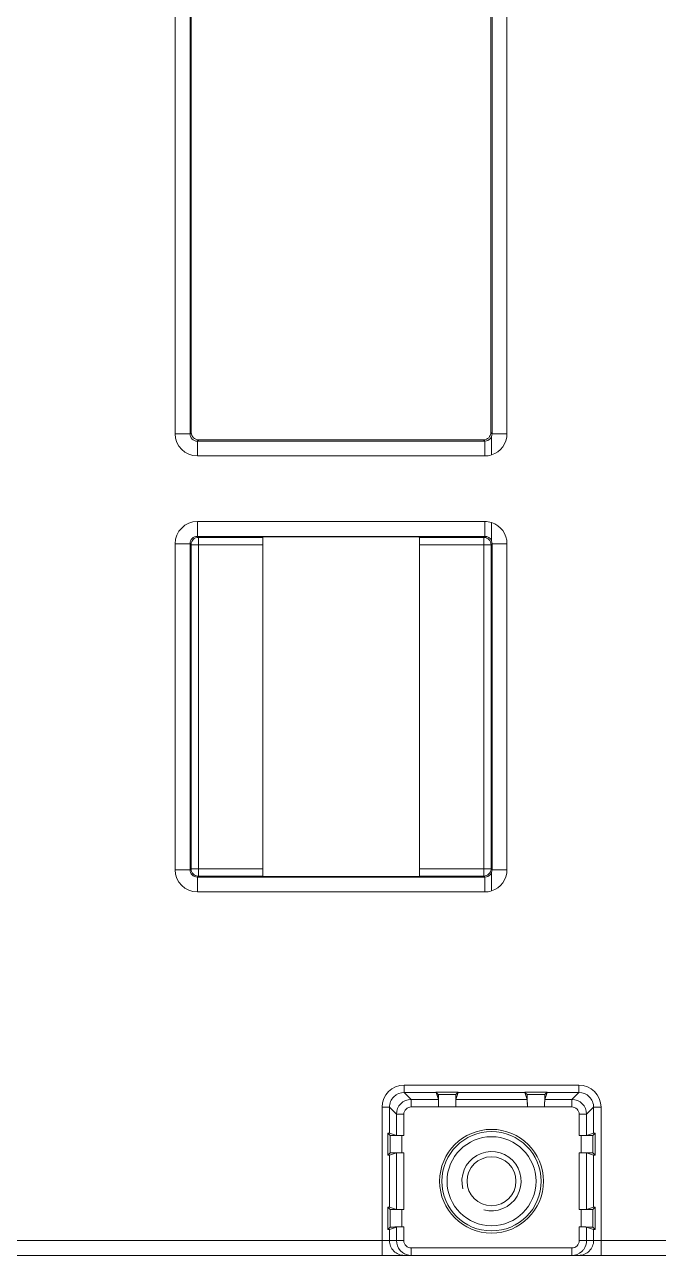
# Model space of a CAD drawing. Header units: millimetres. Extents: x 33157 to 59611, y -29750 to 1750.
# Drawn here: x 55046.5 to 55089.3, y 208.7 to 291.7 of the extents above; entities that cross this region are included whole.
import ezdxf

# ---------------------------------------------------------------- set-up
doc = ezdxf.new("R2010")
doc.units = ezdxf.units.MM
doc.layers.add('layer 1', color=7, linetype='Continuous', lineweight=18)

msp = doc.modelspace()

# ---------------------------------------------------------------- linework, layer by layer
at = {"layer": 'layer 1', "lineweight": 9}
for p, q in [((55056.663, 318.907), (55056.663, 264.075)), ((55057.663, 318.907), (55057.663, 264.075)), ((55057.749, 318.822), (55057.749, 264.16)), ((55077.96, 318.822), (55077.96, 264.16)), ((55078.046, 318.907), (55078.046, 264.075)), ((55079.046, 318.907), (55079.046, 264.075)), ((55058.163, 263.575), (55058.163, 262.575)), ((55077.546, 263.575), (55077.546, 262.575)), ((55058.163, 258.157), (55058.163, 257.157)), ((55077.546, 258.157), (55077.546, 257.157)), ((55056.663, 256.657), (55056.663, 234.675)), ((55057.663, 256.657), (55057.663, 234.675)), ((55057.732, 256.589), (55057.732, 234.743)), ((55058.232, 257.089), (55058.232, 234.243)), ((55062.568, 256.589), (55062.568, 234.743)), ((55073.142, 256.589), (55073.142, 234.743)), ((55077.478, 257.089), (55077.478, 234.243)), ((55077.978, 256.589), (55077.978, 234.743)), ((55078.046, 256.657), (55078.046, 234.675)), ((55079.046, 256.657), (55079.046, 234.675)), ((55058.163, 234.175), (55058.163, 233.175)), ((55077.546, 234.175), (55077.546, 233.175)), ((55072.117, 220.153), (55072.117, 219.653)), ((55083.892, 220.153), (55083.892, 219.653)), ((55072.589, 219.181), (55072.589, 218.681)), ((55083.42, 219.181), (55083.42, 218.681)), ((55070.618, 218.654), (55070.618, 208.666)), ((55071.117, 218.654), (55071.117, 216.912)), ((55084.892, 218.654), (55084.892, 216.912)), ((55085.392, 218.654), (55085.392, 208.666)), ((55071.589, 218.182), (55071.589, 216.755)), ((55072.089, 218.182), (55072.089, 216.75)), ((55083.92, 218.182), (55083.92, 216.75)), ((55084.42, 218.182), (55084.42, 216.755)), ((55071.006, 216.914), (55071.006, 215.418)), ((55071.164, 216.757), (55071.164, 215.575)), ((55071.964, 216.75), (55071.964, 215.582)), ((55084.046, 216.75), (55084.046, 215.582)), ((55084.846, 216.757), (55084.846, 215.575)), ((55085.003, 216.914), (55085.003, 215.418)), ((55071.117, 215.42), (55071.117, 211.912)), ((55071.589, 215.578), (55071.589, 211.755)), ((55072.089, 215.582), (55072.089, 211.75)), ((55083.92, 215.582), (55083.92, 211.75)), ((55084.42, 215.578), (55084.42, 211.755)), ((55084.892, 215.42), (55084.892, 211.912)), ((55071.006, 211.914), (55071.006, 210.418)), ((55071.164, 211.757), (55071.164, 210.575)), ((55071.964, 211.75), (55071.964, 210.582)), ((55084.046, 211.75), (55084.046, 210.582)), ((55084.846, 211.757), (55084.846, 210.575)), ((55085.003, 211.914), (55085.003, 210.418)), ((55071.117, 210.42), (55071.117, 209.666)), ((55071.589, 210.578), (55071.589, 209.666)), ((55072.089, 210.582), (55072.089, 209.666)), ((55083.92, 210.582), (55083.92, 209.666)), ((55084.42, 210.578), (55084.42, 209.666)), ((55084.892, 210.42), (55084.892, 209.666)), ((55072.089, 209.666), (55072.089, 209.666)), ((55072.589, 209.166), (55072.589, 208.666)), ((55083.42, 209.166), (55083.42, 208.666))]:
    msp.add_line(p, q, dxfattribs=at)
for points in [[(55056.663, 264.075), (55056.663, 264.075), (55057.663, 264.075), (55057.663, 264.075)], [(55056.663, 264.075), (55056.663, 263.246), (55057.335, 262.575), (55058.163, 262.575)], [(55057.749, 264.16), (55057.749, 264.16), (55057.663, 264.075), (55057.663, 264.075)], [(55057.749, 264.16), (55057.749, 263.884), (55057.973, 263.66), (55058.249, 263.66)], [(55077.46, 263.66), (55077.737, 263.66), (55077.96, 263.884), (55077.96, 264.16)], [(55077.96, 264.16), (55077.96, 264.16), (55078.046, 264.075), (55078.046, 264.075)], [(55078.005, 262.647), (55078.625, 262.846), (55079.046, 263.423), (55079.046, 264.075)], [(55078.046, 264.075), (55078.046, 264.007), (55078.032, 263.938), (55078.005, 263.876)], [(55079.046, 264.075), (55079.046, 264.075), (55078.046, 264.075), (55078.046, 264.075)], [(55077.546, 263.575), (55077.546, 263.575), (55058.163, 263.575), (55058.163, 263.575)], [(55077.46, 263.66), (55077.46, 263.66), (55058.249, 263.66), (55058.249, 263.66)], [(55058.249, 263.66), (55058.249, 263.66), (55058.163, 263.575), (55058.163, 263.575)], [(55077.46, 263.66), (55077.46, 263.66), (55077.546, 263.575), (55077.546, 263.575)], [(55077.546, 263.575), (55077.694, 263.575), (55077.834, 263.64), (55077.929, 263.753)], [(55077.929, 263.753), (55077.96, 263.79), (55077.985, 263.831), (55078.005, 263.876)], [(55077.546, 262.575), (55077.546, 262.575), (55058.163, 262.575), (55058.163, 262.575)], [(55077.546, 262.575), (55077.702, 262.575), (55077.856, 262.599), (55078.005, 262.647)], [(55058.163, 258.157), (55057.335, 258.157), (55056.663, 257.486), (55056.663, 256.657)], [(55058.163, 258.157), (55058.163, 258.157), (55077.546, 258.157), (55077.546, 258.157)], [(55078.005, 258.085), (55077.856, 258.133), (55077.702, 258.157), (55077.546, 258.157)], [(55079.046, 256.657), (55079.046, 257.309), (55078.625, 257.886), (55078.005, 258.085)], [(55056.663, 256.657), (55056.663, 256.657), (55057.663, 256.657), (55057.663, 256.657)], [(55057.732, 256.589), (55057.732, 256.589), (55057.663, 256.657), (55057.663, 256.657)], [(55057.732, 256.589), (55057.732, 256.589), (55062.568, 256.589), (55062.568, 256.589)], [(55057.734, 256.643), (55057.733, 256.625), (55057.732, 256.607), (55057.732, 256.589)], [(55057.878, 256.943), (55057.8, 256.864), (55057.746, 256.753), (55057.734, 256.643)], [(55058.232, 257.089), (55058.104, 257.089), (55057.968, 257.033), (55057.878, 256.943)], [(55058.163, 257.157), (55058.163, 257.157), (55077.546, 257.157), (55077.546, 257.157)], [(55058.232, 257.089), (55058.232, 257.089), (55058.163, 257.157), (55058.163, 257.157)], [(55062.572, 257.089), (55062.572, 257.089), (55058.232, 257.089), (55058.232, 257.089)], [(55062.603, 257.12), (55062.603, 257.12), (55073.107, 257.12), (55073.107, 257.12)], [(55062.572, 257.089), (55062.57, 257.087), (55062.568, 256.864), (55062.568, 256.589)], [(55062.572, 257.089), (55062.572, 257.089), (55062.603, 257.12), (55062.603, 257.12)], [(55073.137, 257.089), (55073.137, 257.089), (55073.107, 257.12), (55073.107, 257.12)], [(55077.478, 257.089), (55077.478, 257.089), (55073.137, 257.089), (55073.137, 257.089)], [(55077.978, 256.589), (55077.978, 256.589), (55073.142, 256.589), (55073.142, 256.589)], [(55073.142, 256.589), (55073.142, 256.864), (55073.14, 257.087), (55073.137, 257.089)], [(55077.546, 257.157), (55077.546, 257.157), (55077.478, 257.089), (55077.478, 257.089)], [(55077.531, 257.086), (55077.514, 257.088), (55077.496, 257.089), (55077.478, 257.089)], [(55077.831, 256.943), (55077.753, 257.021), (55077.642, 257.074), (55077.531, 257.086)], [(55078.005, 256.857), (55077.925, 257.039), (55077.745, 257.157), (55077.546, 257.157)], [(55077.978, 256.589), (55077.978, 256.717), (55077.922, 256.853), (55077.831, 256.943)], [(55078.046, 256.657), (55078.046, 256.657), (55077.978, 256.589), (55077.978, 256.589)], [(55078.005, 256.857), (55078.032, 256.794), (55078.046, 256.725), (55078.046, 256.657)], [(55079.046, 256.657), (55079.046, 256.657), (55078.046, 256.657), (55078.046, 256.657)], [(55056.663, 234.675), (55056.663, 234.675), (55057.663, 234.675), (55057.663, 234.675)], [(55056.663, 234.675), (55056.663, 233.846), (55057.335, 233.175), (55058.163, 233.175)], [(55057.732, 234.743), (55057.732, 234.743), (55057.663, 234.675), (55057.663, 234.675)], [(55057.732, 234.743), (55057.732, 234.743), (55062.568, 234.743), (55062.568, 234.743)], [(55057.732, 234.743), (55057.732, 234.615), (55057.788, 234.48), (55057.878, 234.389)], [(55057.878, 234.389), (55057.956, 234.311), (55058.068, 234.258), (55058.178, 234.246)], [(55077.546, 234.175), (55077.546, 234.175), (55058.163, 234.175), (55058.163, 234.175)], [(55058.232, 234.243), (55058.232, 234.243), (55058.163, 234.175), (55058.163, 234.175)], [(55058.178, 234.246), (55058.196, 234.244), (55058.214, 234.243), (55058.232, 234.243)], [(55058.232, 234.243), (55058.232, 234.243), (55062.572, 234.243), (55062.572, 234.243)], [(55062.603, 234.212), (55062.603, 234.212), (55073.107, 234.212), (55073.107, 234.212)], [(55062.568, 234.743), (55062.568, 234.468), (55062.57, 234.245), (55062.572, 234.243)], [(55062.572, 234.243), (55062.572, 234.243), (55062.603, 234.212), (55062.603, 234.212)], [(55073.137, 234.243), (55073.137, 234.243), (55073.107, 234.212), (55073.107, 234.212)], [(55073.137, 234.243), (55073.137, 234.243), (55077.478, 234.243), (55077.478, 234.243)], [(55073.142, 234.743), (55073.142, 234.743), (55077.978, 234.743), (55077.978, 234.743)], [(55073.137, 234.243), (55073.14, 234.245), (55073.142, 234.468), (55073.142, 234.743)], [(55077.478, 234.243), (55077.478, 234.243), (55077.546, 234.175), (55077.546, 234.175)], [(55077.478, 234.243), (55077.605, 234.243), (55077.741, 234.299), (55077.831, 234.389)], [(55077.546, 234.175), (55077.694, 234.175), (55077.834, 234.24), (55077.929, 234.353)], [(55077.831, 234.389), (55077.91, 234.468), (55077.963, 234.579), (55077.975, 234.69)], [(55077.929, 234.353), (55077.96, 234.39), (55077.985, 234.431), (55078.005, 234.476)], [(55077.975, 234.69), (55077.977, 234.707), (55077.978, 234.725), (55077.978, 234.743)], [(55077.978, 234.743), (55077.978, 234.743), (55078.046, 234.675), (55078.046, 234.675)], [(55078.005, 233.247), (55078.625, 233.446), (55079.046, 234.023), (55079.046, 234.675)], [(55078.046, 234.675), (55078.046, 234.607), (55078.032, 234.538), (55078.005, 234.476)], [(55079.046, 234.675), (55079.046, 234.675), (55078.046, 234.675), (55078.046, 234.675)], [(55077.546, 233.175), (55077.702, 233.175), (55077.856, 233.199), (55078.005, 233.247)], [(55077.546, 233.175), (55077.546, 233.175), (55058.163, 233.175), (55058.163, 233.175)], [(55072.117, 220.153), (55071.289, 220.153), (55070.618, 219.482), (55070.618, 218.654)], [(55072.117, 220.153), (55072.117, 220.153), (55083.892, 220.153), (55083.892, 220.153)], [(55085.392, 218.654), (55085.392, 219.482), (55084.72, 220.153), (55083.892, 220.153)], [(55072.589, 219.181), (55072.037, 219.181), (55071.59, 218.734), (55071.589, 218.182)], [(55074.259, 219.653), (55074.259, 219.653), (55072.117, 219.653), (55072.117, 219.653)], [(55072.589, 219.181), (55072.589, 219.181), (55072.117, 219.653), (55072.117, 219.653)], [(55074.416, 219.181), (55074.416, 219.181), (55072.589, 219.181), (55072.589, 219.181)], [(55075.751, 219.663), (55075.751, 219.663), (55074.258, 219.663), (55074.258, 219.663)], [(55074.259, 219.662), (55074.259, 219.662), (55074.258, 219.663), (55074.258, 219.663)], [(55074.414, 219.507), (55074.414, 219.507), (55074.259, 219.658), (55074.259, 219.658)], [(55074.259, 219.653), (55074.259, 219.653), (55074.416, 219.181), (55074.416, 219.181)], [(55075.596, 219.507), (55075.596, 219.507), (55074.414, 219.507), (55074.414, 219.507)], [(55075.593, 219.181), (55075.593, 219.181), (55080.416, 219.181), (55080.416, 219.181)], [(55075.75, 219.653), (55075.75, 219.653), (55075.593, 219.181), (55075.593, 219.181)], [(55075.596, 219.507), (55075.596, 219.507), (55075.751, 219.663), (55075.751, 219.663)], [(55080.259, 219.653), (55080.259, 219.653), (55075.75, 219.653), (55075.75, 219.653)], [(55081.751, 219.663), (55081.751, 219.663), (55080.258, 219.663), (55080.258, 219.663)], [(55080.259, 219.662), (55080.259, 219.662), (55080.258, 219.663), (55080.258, 219.663)], [(55080.414, 219.507), (55080.414, 219.507), (55080.259, 219.658), (55080.259, 219.658)], [(55080.259, 219.653), (55080.259, 219.653), (55080.416, 219.181), (55080.416, 219.181)], [(55081.596, 219.507), (55081.596, 219.507), (55080.414, 219.507), (55080.414, 219.507)], [(55083.42, 219.181), (55083.42, 219.181), (55081.593, 219.181), (55081.593, 219.181)], [(55081.75, 219.653), (55081.75, 219.653), (55081.593, 219.181), (55081.593, 219.181)], [(55081.596, 219.507), (55081.596, 219.507), (55081.751, 219.663), (55081.751, 219.663)], [(55083.892, 219.653), (55083.892, 219.653), (55081.75, 219.653), (55081.75, 219.653)], [(55083.42, 219.181), (55083.42, 219.181), (55083.892, 219.653), (55083.892, 219.653)], [(55084.42, 218.182), (55084.42, 218.734), (55083.972, 219.181), (55083.42, 219.181)], [(55070.618, 218.654), (55070.618, 218.654), (55071.117, 218.654), (55071.117, 218.654)], [(55071.589, 218.182), (55071.589, 218.182), (55071.117, 218.654), (55071.117, 218.654)], [(55074.421, 218.694), (55074.421, 218.694), (55072.589, 218.681), (55072.589, 218.681)], [(55081.589, 218.694), (55081.589, 218.694), (55074.421, 218.694), (55074.421, 218.694)], [(55083.42, 218.681), (55083.42, 218.681), (55081.589, 218.694), (55081.589, 218.694)], [(55084.42, 218.182), (55084.42, 218.182), (55084.892, 218.654), (55084.892, 218.654)], [(55085.392, 218.654), (55085.392, 218.654), (55084.892, 218.654), (55084.892, 218.654)], [(55072.089, 218.182), (55072.089, 218.182), (55071.589, 218.182), (55071.589, 218.182)], [(55083.92, 218.182), (55083.92, 218.182), (55084.42, 218.182), (55084.42, 218.182)], [(55071.164, 216.757), (55071.164, 216.757), (55071.006, 216.914), (55071.006, 216.914)], [(55071.117, 216.912), (55071.115, 216.913), (55071.076, 216.914), (55071.006, 216.914)], [(55071.117, 216.912), (55071.117, 216.912), (55071.589, 216.755), (55071.589, 216.755)], [(55071.164, 216.757), (55071.167, 216.753), (55071.524, 216.75), (55071.964, 216.75)], [(55071.589, 216.755), (55071.597, 216.752), (55071.818, 216.75), (55072.089, 216.75)], [(55072.089, 216.75), (55072.089, 216.75), (55071.964, 216.75), (55071.964, 216.75)], [(55083.92, 216.75), (55083.92, 216.75), (55084.046, 216.75), (55084.046, 216.75)], [(55084.892, 216.912), (55084.892, 216.912), (55084.42, 216.755), (55084.42, 216.755)], [(55084.846, 216.757), (55084.846, 216.757), (55085.003, 216.914), (55085.003, 216.914)], [(55085.003, 216.914), (55084.934, 216.914), (55084.895, 216.913), (55084.892, 216.912)], [(55071.164, 215.575), (55071.164, 215.575), (55071.006, 215.418), (55071.006, 215.418)], [(55071.006, 215.418), (55071.076, 215.418), (55071.115, 215.419), (55071.117, 215.42)], [(55071.117, 215.42), (55071.117, 215.42), (55071.589, 215.578), (55071.589, 215.578)], [(55072.089, 215.582), (55072.089, 215.582), (55071.964, 215.582), (55071.964, 215.582)], [(55083.92, 215.582), (55083.92, 215.582), (55084.046, 215.582), (55084.046, 215.582)], [(55084.42, 215.578), (55084.413, 215.58), (55084.191, 215.582), (55083.92, 215.582)], [(55084.846, 215.575), (55084.842, 215.579), (55084.485, 215.582), (55084.046, 215.582)], [(55084.892, 215.42), (55084.892, 215.42), (55084.42, 215.578), (55084.42, 215.578)], [(55084.846, 215.575), (55084.846, 215.575), (55085.003, 215.418), (55085.003, 215.418)], [(55084.892, 215.42), (55084.895, 215.419), (55084.934, 215.418), (55085.003, 215.418)], [(55071.164, 211.757), (55071.164, 211.757), (55071.006, 211.914), (55071.006, 211.914)], [(55071.117, 211.912), (55071.115, 211.913), (55071.076, 211.914), (55071.006, 211.914)], [(55071.117, 211.912), (55071.117, 211.912), (55071.589, 211.755), (55071.589, 211.755)], [(55071.164, 211.757), (55071.167, 211.753), (55071.524, 211.75), (55071.964, 211.75)], [(55071.589, 211.755), (55071.597, 211.752), (55071.818, 211.75), (55072.089, 211.75)], [(55072.089, 211.75), (55072.089, 211.75), (55071.964, 211.75), (55071.964, 211.75)], [(55083.92, 211.75), (55083.92, 211.75), (55084.046, 211.75), (55084.046, 211.75)], [(55084.892, 211.912), (55084.892, 211.912), (55084.42, 211.755), (55084.42, 211.755)], [(55084.846, 211.757), (55084.846, 211.757), (55085.003, 211.914), (55085.003, 211.914)], [(55085.003, 211.914), (55084.934, 211.914), (55084.895, 211.913), (55084.892, 211.912)], [(55071.164, 210.575), (55071.164, 210.575), (55071.006, 210.418), (55071.006, 210.418)], [(55071.006, 210.418), (55071.076, 210.418), (55071.115, 210.419), (55071.117, 210.42)], [(55071.117, 210.42), (55071.117, 210.42), (55071.589, 210.578), (55071.589, 210.578)], [(55072.089, 210.582), (55072.089, 210.582), (55071.964, 210.582), (55071.964, 210.582)], [(55083.92, 210.582), (55083.92, 210.582), (55084.046, 210.582), (55084.046, 210.582)], [(55084.42, 210.578), (55084.413, 210.58), (55084.191, 210.582), (55083.92, 210.582)], [(55084.846, 210.575), (55084.842, 210.579), (55084.485, 210.582), (55084.046, 210.582)], [(55084.892, 210.42), (55084.892, 210.42), (55084.42, 210.578), (55084.42, 210.578)], [(55084.846, 210.575), (55084.846, 210.575), (55085.003, 210.418), (55085.003, 210.418)], [(55084.892, 210.42), (55084.895, 210.419), (55084.934, 210.418), (55085.003, 210.418)], [(55038.92, 209.666), (55038.92, 209.666), (55072.089, 209.666), (55072.089, 209.666)], [(55071.117, 209.666), (55071.117, 209.401), (55071.223, 209.147), (55071.41, 208.959)], [(55071.589, 209.666), (55071.589, 209.418), (55071.682, 209.178), (55071.849, 208.994)], [(55072.089, 209.666), (55072.089, 209.39), (55072.313, 209.166), (55072.589, 209.166)], [(55072.589, 209.166), (55072.589, 209.166), (55083.42, 209.166), (55083.42, 209.166)], [(55083.42, 209.166), (55083.696, 209.166), (55083.92, 209.39), (55083.92, 209.666)], [(55083.92, 209.666), (55083.92, 209.666), (55117.089, 209.666), (55117.089, 209.666)], [(55084.221, 209.068), (55084.347, 209.236), (55084.42, 209.456), (55084.42, 209.666)], [(55084.599, 208.959), (55084.787, 209.147), (55084.892, 209.401), (55084.892, 209.666)], [(54903.505, 208.666), (54903.505, 208.666), (55189.504, 208.666), (55189.504, 208.666)], [(55071.41, 208.959), (55071.598, 208.771), (55071.852, 208.666), (55072.117, 208.666)], [(55071.849, 208.994), (55071.892, 208.946), (55071.94, 208.903), (55071.991, 208.865)], [(55071.991, 208.865), (55072.16, 208.739), (55072.379, 208.666), (55072.589, 208.666)], [(55083.42, 208.666), (55083.668, 208.666), (55083.908, 208.759), (55084.092, 208.926)], [(55083.892, 208.666), (55084.157, 208.666), (55084.412, 208.771), (55084.599, 208.959)], [(55084.092, 208.926), (55084.14, 208.969), (55084.183, 209.017), (55084.221, 209.068)]]:
    msp.add_open_spline(points, degree=3, dxfattribs=at)
for points, knots in [([(55057.663, 264.075), (55057.663, 263.942), (55057.716, 263.815), (55057.81, 263.721), (55057.904, 263.627), (55058.031, 263.575), (55058.163, 263.575)], [0, 0, 0, 0, 171442.418164, 171442.418164, 171442.418164, 342884.836328, 342884.836328, 342884.836328, 342884.836328]), ([(55078.005, 262.647), (55078.004, 262.785), (55078.005, 262.924), (55078.005, 263.062), (55078.005, 263.184), (55078.004, 263.305), (55078.005, 263.427), (55078.005, 263.478), (55078.005, 263.53), (55078.005, 263.581), (55078.004, 263.626), (55078.003, 263.671), (55078.005, 263.715), (55078.006, 263.751), (55078.009, 263.786), (55078.005, 263.822), (55078.003, 263.84), (55077.999, 263.859), (55078.005, 263.876)], [0, 0, 0, 0, 145603.394191, 145603.394191, 145603.394191, 291206.788382, 291206.788382, 291206.788382, 436810.182573, 436810.182573, 436810.182573, 582413.576764, 582413.576764, 582413.576764, 728016.970954, 728016.970954, 728016.970954, 873620.365145, 873620.365145, 873620.365145, 873620.365145]), ([(55078.005, 256.91), (55078.007, 256.979), (55078.005, 257.047), (55078.005, 257.116), (55078.004, 257.207), (55078.004, 257.299), (55078.005, 257.39), (55078.005, 257.622), (55078.004, 257.854), (55078.005, 258.085)], [0, 0, 0, 0, 158606.552303, 158606.552303, 158606.552303, 317213.104607, 317213.104607, 317213.104607, 475819.65691, 475819.65691, 475819.65691, 475819.65691]), ([(55058.163, 257.157), (55058.031, 257.157), (55057.904, 257.105), (55057.81, 257.011), (55057.716, 256.917), (55057.663, 256.79), (55057.663, 256.657)], [0, 0, 0, 0, 171452.890657, 171452.890657, 171452.890657, 342905.781314, 342905.781314, 342905.781314, 342905.781314]), ([(55078.005, 256.857), (55078.004, 256.859), (55078.004, 256.862), (55078.003, 256.865), (55078.002, 256.88), (55078.004, 256.895), (55078.005, 256.91)], [0, 0, 0, 0, 171516.537949, 171516.537949, 171516.537949, 343033.075899, 343033.075899, 343033.075899, 343033.075899]), ([(55057.663, 234.675), (55057.663, 234.542), (55057.716, 234.415), (55057.81, 234.321), (55057.904, 234.227), (55058.031, 234.175), (55058.163, 234.175)], [0, 0, 0, 0, 171488.003134, 171488.003134, 171488.003134, 342976.006268, 342976.006268, 342976.006268, 342976.006268]), ([(55078.005, 233.247), (55078.004, 233.385), (55078.005, 233.524), (55078.005, 233.662), (55078.005, 233.784), (55078.004, 233.905), (55078.005, 234.027), (55078.005, 234.078), (55078.005, 234.13), (55078.005, 234.181), (55078.004, 234.226), (55078.003, 234.271), (55078.005, 234.315), (55078.006, 234.351), (55078.009, 234.386), (55078.005, 234.422), (55078.003, 234.44), (55077.999, 234.459), (55078.005, 234.476)], [0, 0, 0, 0, 145642.097125, 145642.097125, 145642.097125, 291284.19425, 291284.19425, 291284.19425, 436926.291375, 436926.291375, 436926.291375, 582568.3885, 582568.3885, 582568.3885, 728210.485625, 728210.485625, 728210.485625, 873852.58275, 873852.58275, 873852.58275, 873852.58275]), ([(55072.117, 219.653), (55071.852, 219.653), (55071.598, 219.548), (55071.41, 219.361), (55071.223, 219.173), (55071.117, 218.919), (55071.117, 218.654)], [0, 0, 0, 0, 171553.326305, 171553.326305, 171553.326305, 343106.652611, 343106.652611, 343106.652611, 343106.652611]), ([(55074.421, 218.694), (55074.421, 218.797), (55074.42, 218.9), (55074.42, 219.003), (55074.42, 219.05), (55074.42, 219.096), (55074.419, 219.143), (55074.419, 219.184), (55074.419, 219.225), (55074.419, 219.266), (55074.418, 219.3), (55074.417, 219.333), (55074.417, 219.367), (55074.418, 219.393), (55074.419, 219.419), (55074.416, 219.443), (55074.415, 219.458), (55074.412, 219.473), (55074.415, 219.49), (55074.416, 219.497), (55074.418, 219.503), (55074.414, 219.507)], [0, 0, 0, 0, 143817.181115, 143817.181115, 143817.181115, 287634.36223, 287634.36223, 287634.36223, 431451.543344, 431451.543344, 431451.543344, 575268.724459, 575268.724459, 575268.724459, 719085.905574, 719085.905574, 719085.905574, 862903.086689, 862903.086689, 862903.086689, 1006720.267804, 1006720.267804, 1006720.267804, 1006720.267804]), ([(55074.421, 218.694), (55074.421, 218.756), (55074.42, 218.817), (55074.42, 218.879), (55074.42, 218.931), (55074.421, 218.983), (55074.419, 219.035), (55074.418, 219.07), (55074.415, 219.105), (55074.418, 219.141), (55074.419, 219.155), (55074.421, 219.169), (55074.416, 219.181)], [0, 0, 0, 0, 152130.677422, 152130.677422, 152130.677422, 304261.354845, 304261.354845, 304261.354845, 456392.032267, 456392.032267, 456392.032267, 608522.709689, 608522.709689, 608522.709689, 608522.709689]), ([(55075.596, 219.507), (55075.592, 219.503), (55075.593, 219.497), (55075.594, 219.49), (55075.597, 219.473), (55075.595, 219.458), (55075.593, 219.443), (55075.591, 219.419), (55075.592, 219.393), (55075.592, 219.367), (55075.592, 219.333), (55075.591, 219.3), (55075.591, 219.266), (55075.59, 219.225), (55075.59, 219.184), (55075.59, 219.143), (55075.59, 219.096), (55075.59, 219.05), (55075.589, 219.003), (55075.589, 218.9), (55075.589, 218.797), (55075.589, 218.694)], [0, 0, 0, 0, 143820.456322, 143820.456322, 143820.456322, 287640.912644, 287640.912644, 287640.912644, 431461.368966, 431461.368966, 431461.368966, 575281.825288, 575281.825288, 575281.825288, 719102.28161, 719102.28161, 719102.28161, 862922.737932, 862922.737932, 862922.737932, 1006743.194254, 1006743.194254, 1006743.194254, 1006743.194254]), ([(55075.589, 218.694), (55075.589, 218.756), (55075.589, 218.817), (55075.589, 218.879), (55075.589, 218.931), (55075.588, 218.983), (55075.59, 219.035), (55075.591, 219.07), (55075.594, 219.105), (55075.592, 219.141), (55075.591, 219.155), (55075.589, 219.169), (55075.593, 219.181)], [0, 0, 0, 0, 152133.918256, 152133.918256, 152133.918256, 304267.836511, 304267.836511, 304267.836511, 456401.754767, 456401.754767, 456401.754767, 608535.673022, 608535.673022, 608535.673022, 608535.673022]), ([(55080.421, 218.694), (55080.421, 218.797), (55080.42, 218.9), (55080.42, 219.003), (55080.42, 219.05), (55080.42, 219.096), (55080.419, 219.143), (55080.419, 219.184), (55080.419, 219.225), (55080.419, 219.266), (55080.418, 219.3), (55080.417, 219.333), (55080.417, 219.367), (55080.418, 219.393), (55080.419, 219.419), (55080.416, 219.443), (55080.415, 219.458), (55080.412, 219.473), (55080.415, 219.49), (55080.416, 219.497), (55080.418, 219.503), (55080.414, 219.507)], [0, 0, 0, 0, 143832.878493, 143832.878493, 143832.878493, 287665.756986, 287665.756986, 287665.756986, 431498.635479, 431498.635479, 431498.635479, 575331.513972, 575331.513972, 575331.513972, 719164.392465, 719164.392465, 719164.392465, 862997.270958, 862997.270958, 862997.270958, 1006830.149451, 1006830.149451, 1006830.149451, 1006830.149451]), ([(55080.421, 218.694), (55080.421, 218.756), (55080.42, 218.817), (55080.42, 218.879), (55080.42, 218.931), (55080.421, 218.983), (55080.419, 219.035), (55080.418, 219.07), (55080.415, 219.105), (55080.418, 219.141), (55080.419, 219.155), (55080.421, 219.169), (55080.416, 219.181)], [0, 0, 0, 0, 152147.28393, 152147.28393, 152147.28393, 304294.56786, 304294.56786, 304294.56786, 456441.85179, 456441.85179, 456441.85179, 608589.135721, 608589.135721, 608589.135721, 608589.135721]), ([(55081.596, 219.507), (55081.592, 219.503), (55081.593, 219.497), (55081.594, 219.49), (55081.597, 219.473), (55081.595, 219.458), (55081.593, 219.443), (55081.591, 219.419), (55081.592, 219.393), (55081.592, 219.367), (55081.592, 219.333), (55081.591, 219.3), (55081.591, 219.266), (55081.59, 219.225), (55081.59, 219.184), (55081.59, 219.143), (55081.59, 219.096), (55081.59, 219.05), (55081.589, 219.003), (55081.589, 218.9), (55081.589, 218.797), (55081.589, 218.694)], [0, 0, 0, 0, 143836.1537, 143836.1537, 143836.1537, 287672.3074, 287672.3074, 287672.3074, 431508.4611, 431508.4611, 431508.4611, 575344.6148, 575344.6148, 575344.6148, 719180.7685, 719180.7685, 719180.7685, 863016.9222, 863016.9222, 863016.9222, 1006853.075901, 1006853.075901, 1006853.075901, 1006853.075901]), ([(55081.589, 218.694), (55081.589, 218.756), (55081.589, 218.817), (55081.589, 218.879), (55081.589, 218.931), (55081.588, 218.983), (55081.59, 219.035), (55081.591, 219.07), (55081.594, 219.105), (55081.592, 219.141), (55081.591, 219.155), (55081.589, 219.169), (55081.593, 219.181)], [0, 0, 0, 0, 152150.524763, 152150.524763, 152150.524763, 304301.049527, 304301.049527, 304301.049527, 456451.57429, 456451.57429, 456451.57429, 608602.099053, 608602.099053, 608602.099053, 608602.099053]), ([(55084.892, 218.654), (55084.892, 218.919), (55084.787, 219.173), (55084.599, 219.361), (55084.412, 219.548), (55084.157, 219.653), (55083.892, 219.653)], [0, 0, 0, 0, 171594.387217, 171594.387217, 171594.387217, 343188.774434, 343188.774434, 343188.774434, 343188.774434]), ([(55072.589, 218.681), (55072.457, 218.682), (55072.329, 218.629), (55072.236, 218.535), (55072.142, 218.441), (55072.089, 218.314), (55072.089, 218.182)], [0, 0, 0, 0, 171557.593365, 171557.593365, 171557.593365, 343115.18673, 343115.18673, 343115.18673, 343115.18673]), ([(55083.92, 218.182), (55083.92, 218.314), (55083.867, 218.441), (55083.774, 218.535), (55083.68, 218.629), (55083.553, 218.682), (55083.42, 218.681)], [0, 0, 0, 0, 171593.553852, 171593.553852, 171593.553852, 343187.107704, 343187.107704, 343187.107704, 343187.107704]), ([(55081.505, 213.666), (55081.505, 215.599), (55079.938, 217.166), (55078.005, 217.166), (55076.072, 217.166), (55074.505, 215.599), (55074.505, 213.666), (55074.505, 211.733), (55076.072, 210.166), (55078.005, 210.166), (55079.938, 210.166), (55081.505, 211.733), (55081.505, 213.666), (55081.505, 213.666), (55081.505, 213.666), (55081.505, 213.666)], [0, 0, 0, 0, 152133.430618, 152133.430618, 152133.430618, 304266.861236, 304266.861236, 304266.861236, 456400.291854, 456400.291854, 456400.291854, 608533.722472, 608533.722472, 608533.722472, 608539.807809, 608539.807809, 608539.807809, 608539.807809]), ([(55081.355, 213.666), (55081.355, 215.516), (55079.855, 217.016), (55078.005, 217.016), (55076.155, 217.016), (55074.655, 215.516), (55074.655, 213.666), (55074.655, 211.816), (55076.155, 210.316), (55078.005, 210.316), (55079.855, 210.316), (55081.355, 211.816), (55081.355, 213.666), (55081.355, 213.666), (55081.355, 213.666), (55081.355, 213.666)], [0, 0, 0, 0, 152133.998793, 152133.998793, 152133.998793, 304267.997586, 304267.997586, 304267.997586, 456401.996379, 456401.996379, 456401.996379, 608535.995172, 608535.995172, 608535.995172, 608542.080532, 608542.080532, 608542.080532, 608542.080532]), ([(55081.005, 213.666), (55081.005, 215.323), (55079.662, 216.666), (55078.005, 216.666), (55076.348, 216.666), (55075.005, 215.323), (55075.005, 213.666), (55075.005, 212.009), (55076.348, 210.666), (55078.005, 210.666), (55079.662, 210.666), (55081.005, 212.009), (55081.005, 213.666), (55081.005, 213.666), (55081.005, 213.666), (55081.005, 213.666)], [0, 0, 0, 0, 152135.324582, 152135.324582, 152135.324582, 304270.649165, 304270.649165, 304270.649165, 456405.973747, 456405.973747, 456405.973747, 608541.298329, 608541.298329, 608541.298329, 608547.383742, 608547.383742, 608547.383742, 608547.383742]), ([(55084.018, 216.75), (55084.122, 216.75), (55084.227, 216.75), (55084.331, 216.751), (55084.378, 216.751), (55084.426, 216.751), (55084.473, 216.751), (55084.515, 216.752), (55084.557, 216.752), (55084.599, 216.752), (55084.633, 216.753), (55084.668, 216.754), (55084.703, 216.753), (55084.729, 216.753), (55084.755, 216.752), (55084.78, 216.755), (55084.796, 216.756), (55084.811, 216.759), (55084.828, 216.756), (55084.835, 216.755), (55084.842, 216.753), (55084.846, 216.757)], [0, 0, 0, 0, 143846.627943, 143846.627943, 143846.627943, 287693.255886, 287693.255886, 287693.255886, 431539.883829, 431539.883829, 431539.883829, 575386.511773, 575386.511773, 575386.511773, 719233.139716, 719233.139716, 719233.139716, 863079.767659, 863079.767659, 863079.767659, 1006926.395602, 1006926.395602, 1006926.395602, 1006926.395602]), ([(55084.018, 216.75), (55084.069, 216.75), (55084.12, 216.751), (55084.171, 216.751), (55084.215, 216.751), (55084.258, 216.75), (55084.301, 216.752), (55084.329, 216.753), (55084.358, 216.755), (55084.387, 216.753), (55084.398, 216.752), (55084.409, 216.751), (55084.42, 216.755)], [0, 0, 0, 0, 152160.971359, 152160.971359, 152160.971359, 304321.942717, 304321.942717, 304321.942717, 456482.914076, 456482.914076, 456482.914076, 608643.885435, 608643.885435, 608643.885435, 608643.885435]), ([(55071.991, 215.582), (55071.887, 215.582), (55071.783, 215.582), (55071.679, 215.581), (55071.631, 215.581), (55071.584, 215.581), (55071.536, 215.581), (55071.494, 215.581), (55071.452, 215.581), (55071.41, 215.58), (55071.376, 215.579), (55071.342, 215.579), (55071.307, 215.579), (55071.281, 215.579), (55071.254, 215.58), (55071.229, 215.578), (55071.214, 215.576), (55071.199, 215.574), (55071.181, 215.576), (55071.174, 215.577), (55071.168, 215.579), (55071.164, 215.575)], [0, 0, 0, 0, 143813.84791, 143813.84791, 143813.84791, 287627.69582, 287627.69582, 287627.69582, 431441.54373, 431441.54373, 431441.54373, 575255.39164, 575255.39164, 575255.39164, 719069.23955, 719069.23955, 719069.23955, 862883.08746, 862883.08746, 862883.08746, 1006696.93537, 1006696.93537, 1006696.93537, 1006696.93537]), ([(55071.991, 215.582), (55071.94, 215.582), (55071.889, 215.581), (55071.838, 215.581), (55071.795, 215.581), (55071.752, 215.582), (55071.709, 215.58), (55071.68, 215.579), (55071.652, 215.577), (55071.622, 215.579), (55071.611, 215.58), (55071.6, 215.581), (55071.589, 215.578)], [0, 0, 0, 0, 152127.995733, 152127.995733, 152127.995733, 304255.991465, 304255.991465, 304255.991465, 456383.987198, 456383.987198, 456383.987198, 608511.982931, 608511.982931, 608511.982931, 608511.982931]), ([(55077.487, 211.734), (55078.361, 211.5), (55079.284, 211.882), (55079.737, 212.666), (55080.189, 213.45), (55080.059, 214.44), (55079.419, 215.08), (55078.779, 215.72), (55077.789, 215.851), (55077.005, 215.398), (55076.221, 214.946), (55075.839, 214.023), (55076.073, 213.148)], [0, 0, 0, 0, 152144.218801, 152144.218801, 152144.218801, 304288.437601, 304288.437601, 304288.437601, 456432.656402, 456432.656402, 456432.656402, 608576.875203, 608576.875203, 608576.875203, 608576.875203]), ([(55079.655, 213.666), (55079.655, 214.577), (55078.916, 215.316), (55078.005, 215.316), (55077.093, 215.316), (55076.355, 214.577), (55076.355, 213.666), (55076.355, 212.755), (55077.093, 212.016), (55078.005, 212.016), (55078.916, 212.016), (55079.655, 212.755), (55079.655, 213.666), (55079.655, 213.666), (55079.655, 213.666), (55079.655, 213.666)], [0, 0, 0, 0, 152140.438643, 152140.438643, 152140.438643, 304280.877285, 304280.877285, 304280.877285, 456421.315928, 456421.315928, 456421.315928, 608561.754571, 608561.754571, 608561.754571, 608567.840188, 608567.840188, 608567.840188, 608567.840188]), ([(55084.018, 211.75), (55084.122, 211.75), (55084.227, 211.75), (55084.331, 211.751), (55084.378, 211.751), (55084.426, 211.751), (55084.473, 211.751), (55084.515, 211.752), (55084.557, 211.752), (55084.599, 211.752), (55084.633, 211.753), (55084.668, 211.754), (55084.703, 211.753), (55084.729, 211.753), (55084.755, 211.752), (55084.78, 211.755), (55084.796, 211.756), (55084.811, 211.759), (55084.828, 211.756), (55084.835, 211.755), (55084.842, 211.753), (55084.846, 211.757)], [0, 0, 0, 0, 143852.776172, 143852.776172, 143852.776172, 287705.552344, 287705.552344, 287705.552344, 431558.328515, 431558.328515, 431558.328515, 575411.104687, 575411.104687, 575411.104687, 719263.880859, 719263.880859, 719263.880859, 863116.657031, 863116.657031, 863116.657031, 1006969.433203, 1006969.433203, 1006969.433203, 1006969.433203]), ([(55084.018, 211.75), (55084.069, 211.75), (55084.12, 211.751), (55084.171, 211.751), (55084.215, 211.751), (55084.258, 211.75), (55084.301, 211.752), (55084.329, 211.753), (55084.358, 211.755), (55084.387, 211.753), (55084.398, 211.752), (55084.409, 211.751), (55084.42, 211.755)], [0, 0, 0, 0, 152167.852318, 152167.852318, 152167.852318, 304335.704635, 304335.704635, 304335.704635, 456503.556953, 456503.556953, 456503.556953, 608671.409271, 608671.409271, 608671.409271, 608671.409271]), ([(55071.991, 210.582), (55071.887, 210.582), (55071.783, 210.582), (55071.679, 210.581), (55071.631, 210.581), (55071.584, 210.581), (55071.536, 210.581), (55071.494, 210.581), (55071.452, 210.581), (55071.41, 210.58), (55071.376, 210.579), (55071.342, 210.579), (55071.307, 210.579), (55071.281, 210.579), (55071.254, 210.58), (55071.229, 210.578), (55071.214, 210.576), (55071.199, 210.574), (55071.181, 210.576), (55071.174, 210.577), (55071.168, 210.579), (55071.164, 210.575)], [0, 0, 0, 0, 143819.996318, 143819.996318, 143819.996318, 287639.992636, 287639.992636, 287639.992636, 431459.988955, 431459.988955, 431459.988955, 575279.985273, 575279.985273, 575279.985273, 719099.981591, 719099.981591, 719099.981591, 862919.977909, 862919.977909, 862919.977909, 1006739.974227, 1006739.974227, 1006739.974227, 1006739.974227])]:
    msp.add_open_spline(points, degree=3, knots=knots, dxfattribs=at)

doc.saveas('drawing.dxf')
